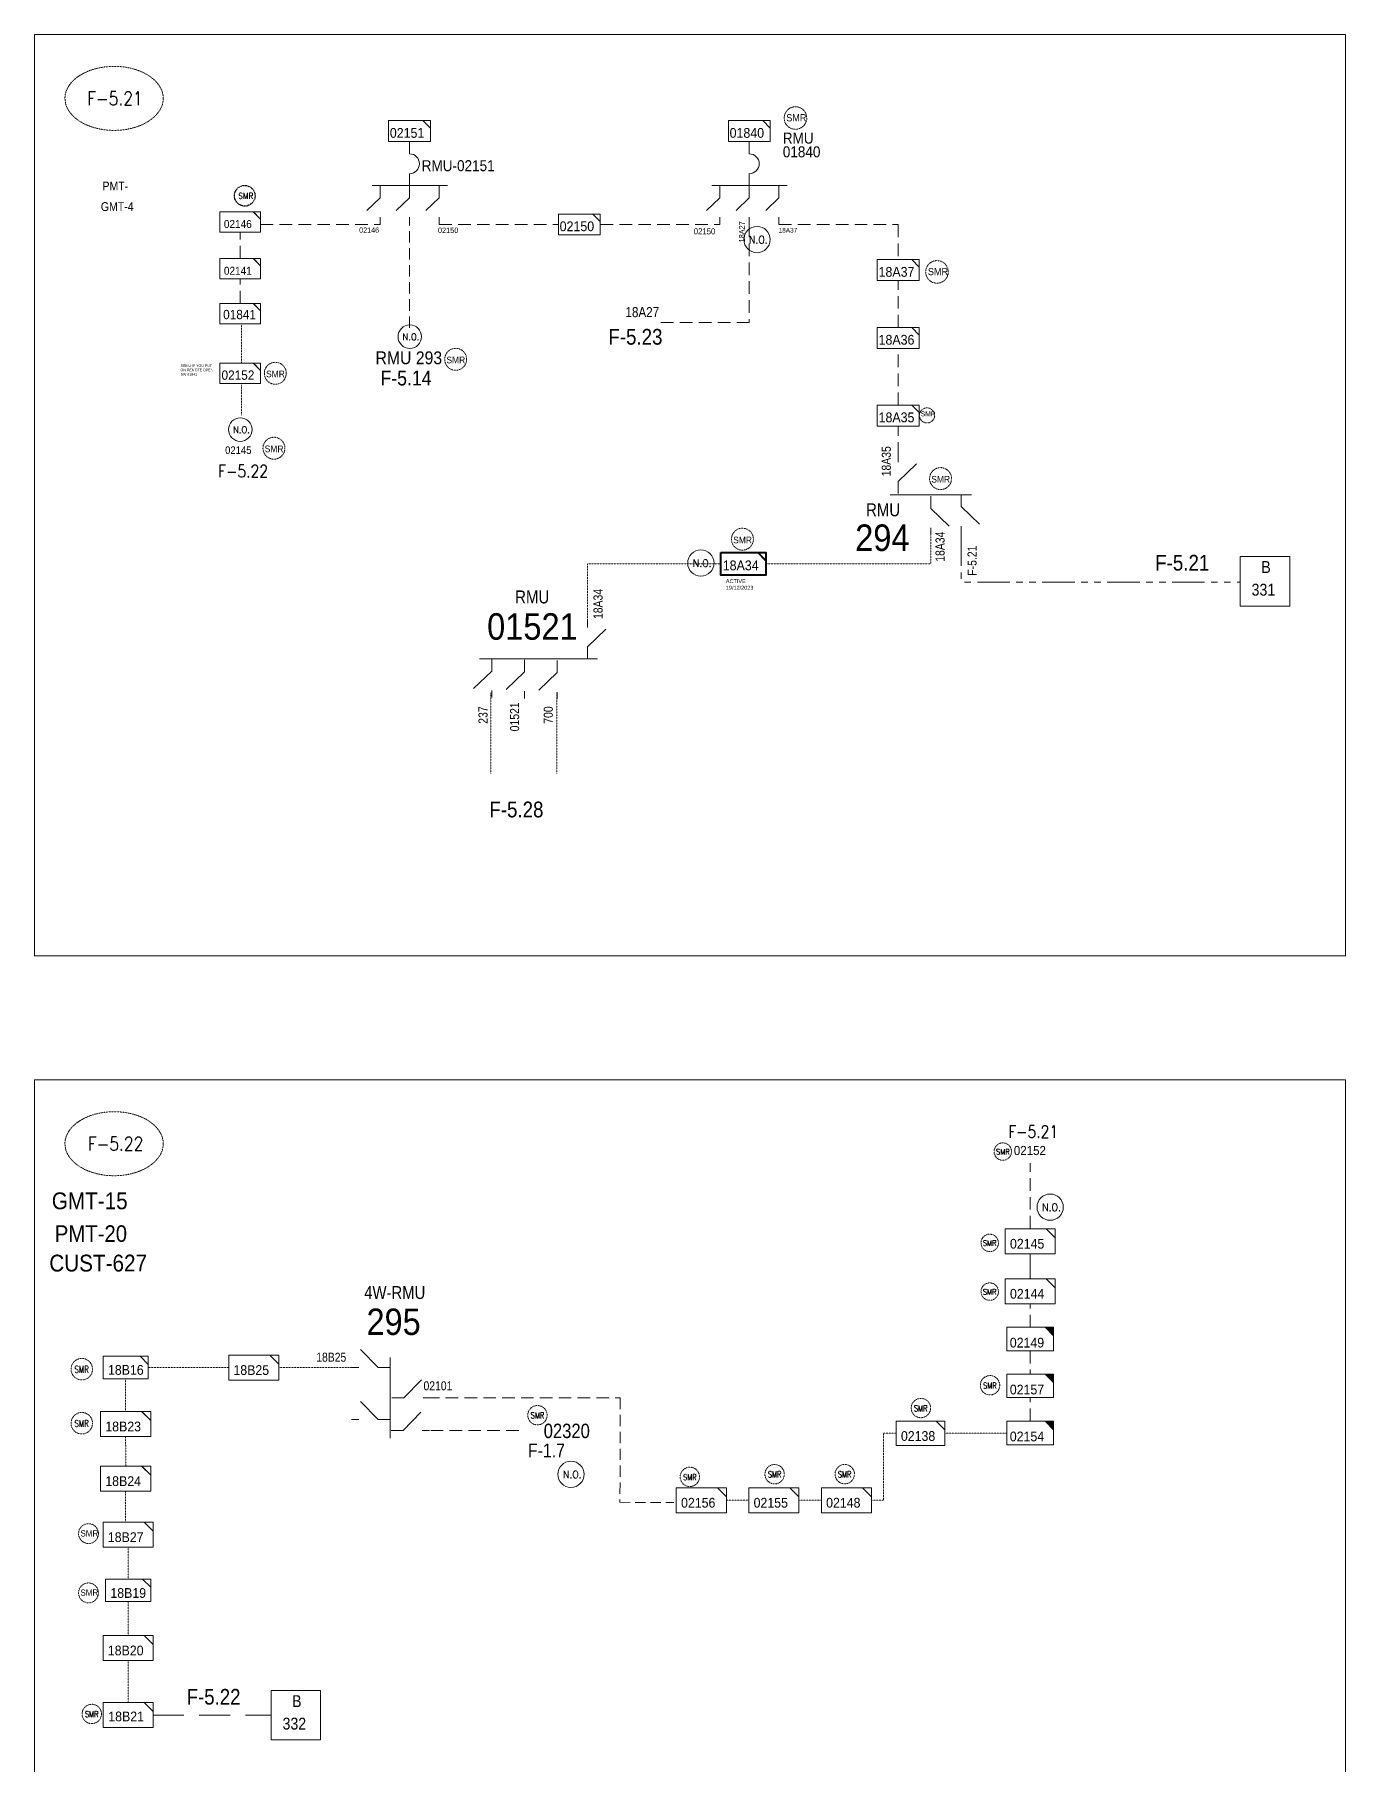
# Model space of a CAD drawing. Header units: metres. Extents: x 65984 to 144644, y -19036 to 23726.
# Drawn here: x 103067 to 103947, y -96 to 1066 of the extents above; entities that cross this region are included whole.
import ezdxf
from ezdxf.enums import TextEntityAlignment as Align

# ---------------------------------------------------------------- set-up
doc = ezdxf.new("R2010")
doc.units = ezdxf.units.M
doc.header["$MEASUREMENT"] = 0
for name, pattern in [('( Phantom )', [2.5, 1.25, -0.25, 0.25, -0.25, 0.25, -0.25]), ('DGN Style 3', [0.013877, 0, -0.013877]), ('DGN Style 4', [1.6, 0.8, -0.4, 0, -0.4]), ('HIDDEN2', [2381.25, 1587.5, -793.75])]:
    doc.linetypes.add(name, pattern=pattern)
doc.layers.get('0').update_dxf_attribs({"color": 95, "lineweight": 40})
for name, color, linetype, lineweight in [('d_eos', 111, 'Continuous', 40), ('d_eos no', 121, 'Continuous', 40), ('d_switch', 95, 'Continuous', 40), ('d_tf no', 6, 'Continuous', 40), ('d_ug cable', 95, 'Continuous', 40), ('d_ug main line', 95, 'Continuous', 40), ('FDR  1  05', 172, 'Continuous', 40), ('fedr no', 95, 'Continuous', 40), ('GRID STATION 01', 7, 'Continuous', 40), ('Level 37', 7, 'Continuous', 0), ('O H MAIN FEEDER', 4, 'Continuous', 100), ('SW N O', 114, 'Continuous', 30)]:
    doc.layers.add(name, color=color, linetype=linetype, lineweight=lineweight)
doc.styles.add('NASKHF', font='naskhf.shx', dxfattribs={"height": 8})
doc.styles.add('Style-Arial', font='arial.ttf')
doc.styles.add('Style-ENGINEERING', font='ENGINEERING.shx')
doc.styles.add('Style-msdefault', font='msdefault.shx')
doc.styles.add('Style-STANDARD', font='STANDARD.shx')

# ---------------------------------------------------------------- blocks, each defined once
blk = doc.blocks.new('TF_8')
at = {"color": 0, "linetype": 'ByBlock', "lineweight": -2}
blk.add_line((6.3, 4.95), (9.9, 1.35), dxfattribs=at)
blk.add_3dface([(-10.1, 4.95), (9.9, 4.95), (9.9, -5.05), (-10.1, -5.05)], dxfattribs=at)
blk = doc.blocks.new('exist.us-1000kva')
at = {"color": 0, "linetype": 'ByBlock', "lineweight": -2, "flags": 128}
blk.add_lwpolyline([(40, 12.9), (32.8, 20), (40, 20)], close=True, dxfattribs=at)
at = {"color": 0, "linetype": 'ByBlock', "lineweight": -2, "extrusion": (0, 0, -1)}
blk.add_solid([(-40, 12.9), (-32.8, 20), (-40, 20)], dxfattribs=at)
at = {"color": 0, "linetype": 'ByBlock', "lineweight": -2, "xscale": 2, "yscale": 2}
blk.add_blockref('TF_8', (20.2, 10.1), dxfattribs=at)
blk = doc.blocks.new('*U2916')
at = {"layer": 'FDR  1  05', "color": 2, "linetype": 'Continuous', "lineweight": 13, "flags": 128}
blk.add_lwpolyline([(5.48, 4.27), (8.55, 1.2), (8.55, 4.27)], close=True, dxfattribs=at)
at = {"layer": 'FDR  1  05', "color": 2, "linetype": 'Continuous', "lineweight": 13, "xscale": 0.8535245333131426, "yscale": 0.8535245333131426, "zscale": 0.4603086052944557, "rotation": 359.9999999999999}
blk.add_blockref('TF_8', (0.1, 0.05), dxfattribs=at)
blk = doc.blocks.new('*U2917')
at = {"layer": 'FDR  1  05', "color": 134, "linetype": 'Continuous', "lineweight": 13, "flags": 128}
blk.add_lwpolyline([(5.48, 4.27), (8.55, 1.2), (8.55, 4.27)], close=True, dxfattribs=at)
at = {"layer": 'FDR  1  05', "color": 134, "linetype": 'Continuous', "lineweight": 13, "xscale": 0.8535245333131426, "yscale": 0.8535245333131426, "zscale": 0.4603086052944557, "rotation": 359.9999999999999}
blk.add_blockref('TF_8', (0.1, 0.05), dxfattribs=at)
blk = doc.blocks.new('*U2918')
at = {"layer": 'd_tf no', "color": 2, "linetype": 'Continuous', "lineweight": 40, "flags": 128}
blk.add_lwpolyline([(20, 10), (20, 2.7), (12.8, 10)], close=True, dxfattribs=at)
at = {"layer": 'd_tf no', "color": 2, "linetype": 'Continuous', "lineweight": 40, "xscale": 2, "yscale": 2, "rotation": 359.9999999999999}
blk.add_blockref('TF_8', (0.2, 0.1), dxfattribs=at)
blk = doc.blocks.new('*U2565')
at = {"layer": 'FDR  1  05', "color": 2, "linetype": 'Continuous', "lineweight": 13, "flags": 128}
blk.add_lwpolyline([(5.48, 4.27), (8.55, 1.2), (8.55, 4.27)], close=True, dxfattribs=at)
at = {"layer": 'FDR  1  05', "color": 2, "linetype": 'Continuous', "lineweight": 13, "xscale": 0.8535245333131424, "yscale": 0.8535245333131424, "zscale": 0.3835905044119209, "rotation": 359.9999999999999}
blk.add_blockref('TF_8', (0.1, 0.05), dxfattribs=at)
blk = doc.blocks.new('*U3042')
at = {"layer": 'FDR  1  05', "color": 6, "linetype": 'Continuous', "lineweight": 13, "flags": 128}
blk.add_lwpolyline([(5.48, 4.27), (8.55, 1.2), (8.55, 4.27)], close=True, dxfattribs=at)
at = {"layer": 'FDR  1  05', "color": 6, "linetype": 'Continuous', "lineweight": 13, "xscale": 0.8535245333131426, "yscale": 0.8535245333131426, "zscale": 0.3835905044119209, "rotation": 359.9999999999999}
blk.add_blockref('TF_8', (0.1, 0.05), dxfattribs=at)
blk = doc.blocks.new('*U3043')
at = {"layer": 'd_tf no', "color": 2, "linetype": 'Continuous', "lineweight": 13, "flags": 128}
blk.add_lwpolyline([(5.48, 4.27), (8.55, 1.2), (8.55, 4.27)], close=True, dxfattribs=at)
at = {"layer": 'd_tf no', "color": 2, "linetype": 'Continuous', "lineweight": 13, "xscale": 0.8535245333131426, "yscale": 0.8535245333131426, "zscale": 0.3835905044119209, "rotation": 359.9999999999999}
blk.add_blockref('TF_8', (0.1, 0.05), dxfattribs=at)
blk = doc.blocks.new('*U3368')
at = {"layer": 'FDR  1  05', "color": 2, "linetype": 'Continuous', "lineweight": 13, "flags": 128}
blk.add_lwpolyline([(5.48, 4.27), (8.55, 1.2), (8.55, 4.27)], close=True, dxfattribs=at)
at = {"layer": 'FDR  1  05', "color": 2, "linetype": 'Continuous', "lineweight": 13, "xscale": 0.8535245333131426, "yscale": 0.8535245333131426, "zscale": 0.3835905044119209, "rotation": 359.9999999999999}
blk.add_blockref('TF_8', (0.1, 0.05), dxfattribs=at)
blk = doc.blocks.new('*U3482')
at = {"layer": 'SW N O', "color": 3, "lineweight": 13, "ltscale": 0.426762}
blk.add_circle((0, 0), 16.8, dxfattribs=at)
at = {"layer": 'SW N O', "color": 3, "lineweight": 13, "style": 'Style-STANDARD'}
blk.add_text('N.O.', height=9.6, dxfattribs=at).set_placement((1.7, -0.2), align=Align.MIDDLE_CENTER)
blk = doc.blocks.new('*U3879')
at = {"layer": 'd_eos', "color": 2, "linetype": 'Continuous', "lineweight": 13, "ltscale": 1.113253}
for p, q in [((1.6, 27.8), (1.6, 19.7)), ((1.6, 6.4), (1.6, -1.7)), ((-18.2, -9.9), (-27.1, -18.5)), ((-23.5, -1.7), (27.1, -1.7)), ((-18.2, -1.8), (-18.2, -9.9)), ((1.6, -9.9), (-7.3, -18.5)), ((1.6, -1.8), (1.6, -9.9)), ((21.5, -9.9), (12.6, -18.5)), ((21.5, -1.8), (21.5, -9.9)), ((-18.2, -22.9), (-18.2, -27.8)), ((1.6, -22.9), (1.6, -27.8)), ((21.5, -22.9), (21.5, -27.8))]:
    blk.add_line(p, q, dxfattribs=at)
at = {"layer": 'd_ug cable', "color": 2, "linetype": 'Continuous', "lineweight": 0}
blk.add_arc((1.6, 13), 6.66, 270, 90, dxfattribs=at)
blk = doc.blocks.new('*U3880')
at = {"layer": 'FDR  1  05', "color": 2, "linetype": 'Continuous', "lineweight": 13, "flags": 128}
blk.add_lwpolyline([(5.48, 4.27), (8.55, 1.2), (8.55, 4.27)], close=True, dxfattribs=at)
at = {"layer": 'FDR  1  05', "color": 2, "linetype": 'Continuous', "lineweight": 13, "xscale": 0.8535245333131426, "yscale": 0.8535245333131426, "zscale": 0.4603086052944557, "rotation": 359.9999999999999}
blk.add_blockref('TF_8', (0.1, 0.05), dxfattribs=at)
blk = doc.blocks.new('*U3881')
at = {"layer": 'd_eos', "color": 7, "linetype": 'Continuous', "lineweight": 13, "ltscale": 1.113253}
for p, q in [((1.6, 27.8), (1.6, 19.7)), ((1.6, 6.4), (1.6, -1.7)), ((-18.2, -9.9), (-27.1, -18.5)), ((-23.5, -1.7), (27.1, -1.7)), ((-18.2, -1.8), (-18.2, -9.9)), ((1.6, -9.9), (-7.3, -18.5)), ((1.6, -1.8), (1.6, -9.9)), ((21.5, -9.9), (12.6, -18.5)), ((21.5, -1.8), (21.5, -9.9)), ((-18.2, -22.9), (-18.2, -27.8)), ((1.6, -22.9), (1.6, -27.8)), ((21.5, -22.9), (21.5, -27.8))]:
    blk.add_line(p, q, dxfattribs=at)
at = {"layer": 'd_ug cable', "color": 2, "linetype": 'Continuous', "lineweight": 0}
blk.add_arc((1.6, 13), 6.66, 270, 90, dxfattribs=at)
blk = doc.blocks.new('*U3886')
at = {"layer": 'd_tf no', "color": 134, "linetype": 'Continuous', "lineweight": 13, "flags": 128}
blk.add_lwpolyline([(5.48, 4.27), (8.55, 1.2), (8.55, 4.27)], close=True, dxfattribs=at)
at = {"layer": 'd_tf no', "color": 134, "linetype": 'Continuous', "lineweight": 13, "xscale": 0.8535245333131423, "yscale": 0.8535245333131423, "zscale": 0.3835905044119209, "rotation": 359.9999999999999}
blk.add_blockref('TF_8', (0.1, 0.05), dxfattribs=at)
blk = doc.blocks.new('*U3903')
at = {"layer": 'SW N O', "color": 3, "lineweight": 13, "ltscale": 0.426762}
blk.add_circle((0, 0), 16.8, dxfattribs=at)
at = {"layer": 'SW N O', "color": 3, "lineweight": 13, "style": 'Style-STANDARD'}
blk.add_text('N.O.', height=9.6, dxfattribs=at).set_placement((1.7, -0.2), align=Align.MIDDLE_CENTER)
blk = doc.blocks.new('*U3522')
at = {"layer": 'SW N O', "color": 2, "linetype": 'DGN Style 4'}
blk.add_circle((0, 0), 16.8, dxfattribs=at)
at = {"layer": 'SW N O', "color": 1, "linetype": 'DGN Style 4', "style": 'Style-STANDARD'}
blk.add_text('SMR', height=9.6, dxfattribs=at).set_placement((1.7, -0.2), align=Align.MIDDLE_CENTER)
blk = doc.blocks.new('*U4348')
at = {"layer": 'd_tf no', "color": 2, "linetype": 'Continuous', "lineweight": 13, "flags": 128}
blk.add_lwpolyline([(5.48, 4.27), (8.55, 1.2), (8.55, 4.27)], close=True, dxfattribs=at)
at = {"layer": 'd_tf no', "color": 2, "linetype": 'Continuous', "lineweight": 13, "xscale": 0.8535245333131423, "yscale": 0.8535245333131423, "zscale": 0.3835905044119209, "rotation": 359.9999999999999}
blk.add_blockref('TF_8', (0.1, 0.05), dxfattribs=at)

msp = doc.modelspace()

# ---------------------------------------------------------------- linework, layer by layer
at = {"layer": 'd_eos', "color": 7, "linetype": 'Continuous', "lineweight": 13, "ltscale": 1.113253}
for p, q in [((103647, 778.4), (103647, 783.3)), ((103438.4, 667.5), (103438.4, 672.4)), ((103438.4, 654.5), (103450.6, 666.4)), ((103438.4, 646.4), (103438.4, 654.5)), ((103366, 646.4), (103445.2, 646.4)), ((103374.1, 646.3), (103374.1, 638.2)), ((103396.1, 645.8), (103396.1, 637.6)), ((103418, 645.2), (103418, 637.1)), ((103374.1, 638.2), (103361.9, 626.4)), ((103396.1, 637.6), (103383.8, 625.8)), ((103418, 637.1), (103405.8, 625.3)), ((103374.1, 625.2), (103374.1, 620.3)), ((103396.1, 624.7), (103396.1, 619.7)), ((103418, 624.1), (103418, 619.2))]:
    msp.add_line(p, q, dxfattribs=at)
at = {"layer": 'd_eos', "color": 2, "linetype": 'Continuous', "lineweight": 13, "ltscale": 1.113253}
for p, q in [((103647, 765.4), (103659.2, 777.2)), ((103641.6, 756.6), (103696.1, 756.6)), ((103647, 757.3), (103647, 765.4)), ((103668.9, 755.5), (103668.9, 747.3)), ((103689.3, 756.6), (103689.3, 748.5)), ((103668.9, 747.3), (103681.2, 735.5)), ((103689.4, 748.5), (103701.6, 736.7)), ((103668.9, 734.4), (103668.9, 729.4)), ((103689.3, 735.5), (103689.3, 730.6))]:
    msp.add_line(p, q, dxfattribs=at)
at = {"layer": 'd_eos', "color": 7, "linetype": 'Continuous', "lineweight": 13, "ltscale": 1.108243}
for p, q in [((103297.8, 170.5), (103286, 182.7)), ((103305.9, 123), (103305.9, 177.2)), ((103284.9, 170.5), (103280, 170.5)), ((103305.9, 170.5), (103297.8, 170.5)), ((103315.1, 150.2), (103326.9, 162.3)), ((103297.8, 135.6), (103286, 147.8)), ((103307, 150.2), (103315.1, 150.2)), ((103314.6, 128.3), (103326.4, 140.5)), ((103328, 150.2), (103332.9, 150.2)), ((103284.9, 135.6), (103280, 135.6)), ((103305.9, 135.6), (103297.8, 135.6)), ((103306.5, 128.3), (103314.6, 128.3)), ((103327.5, 128.3), (103332.4, 128.3))]:
    msp.add_line(p, q, dxfattribs=at)
at = {"layer": 'd_tf no', "color": 6, "linetype": 'Continuous', "lineweight": 13}
msp.add_line((103735.6, 230.1), (103735.6, 246.9), dxfattribs=at)
at = {"layer": 'd_ug cable', "color": 134, "linetype": 'HIDDEN2', "lineweight": 13, "ltscale": 0.005339}
for p, q in [((103205.3, 915.2), (103205.3, 932.9)), ((103205.3, 884.9), (103205.3, 901.5)), ((103647, 868.8), (103647, 900.4)), ((103647, 816.8), (103647, 854.7))]:
    msp.add_line(p, q, dxfattribs=at)
at = {"layer": 'd_ug cable', "color": 6, "linetype": 'DGN Style 3', "lineweight": 13}
for p, q in [((103206.2, 844.8), (103206.2, 870.7)), ((103206.2, 810), (103206.2, 830.4)), ((103128.3, 141), (103128.3, 163)), ((103128.5, 104.4), (103128.3, 124.2)), ((103678.3, 126.5), (103719.6, 126.5)), ((103128.3, 66.7), (103128.3, 87.5)), ((103130, 28.4), (103130, 49.9)), ((103130, -9.4), (103130, 13.3)), ((103130, -54.5), (103130, -26.2))]:
    msp.add_line(p, q, dxfattribs=at)
at = {"layer": 'd_ug cable', "color": 6, "linetype": 'HIDDEN2', "lineweight": 13, "ltscale": 0.005339}
for p, q in [((103735.6, 263.8), (103735.6, 307.8)), ((103735.6, 197.5), (103735.6, 213.3)), ((103735.6, 181.8), (103735.6, 166)), ((103735.6, 134.5), (103735.6, 150.3))]:
    msp.add_line(p, q, dxfattribs=at)
at = {"layer": 'd_ug cable', "color": 134, "linetype": 'HIDDEN2', "lineweight": 13, "ltscale": 0.004805}
msp.add_lwpolyline([(103319, 868.7), (103319, 868.7), (103319, 868.7), (103319, 940.8)], dxfattribs=at)
at = {"layer": 'd_ug cable', "color": 134, "linetype": 'HIDDEN2', "lineweight": 13, "ltscale": 0.005339}
for points in [[(103218.9, 938), (103218.9, 938), (103218.9, 938), (103299.1, 938)], [(103338.8, 938), (103338.8, 938), (103338.8, 938), (103418.9, 938)], [(103447.1, 938), (103447.1, 938), (103447.1, 938), (103527.2, 938)], [(103547, 938), (103547, 938), (103547, 938), (103547, 872.3)], [(103566.9, 938), (103566.9, 938), (103566.9, 938), (103647, 938)], [(103647, 938), (103647, 938), (103647, 938), (103647, 914.4)], [(103487.7, 872.3), (103487.7, 872.3), (103487.7, 872.3), (103547, 872.3)], [(103647, 783.3), (103647, 802.7)]]:
    msp.add_lwpolyline(points, dxfattribs=at)
at = {"layer": 'd_ug cable', "color": 134, "linetype": 'DGN Style 3', "lineweight": 13, "flags": 128}
for points in [[(103668.9, 729.4), (103668.9, 710.2), (103558.2, 710.2)], [(103438.4, 671.8), (103438.4, 710.2), (103527.8, 710.2)], [(103373.4, 569.4), (103373.4, 623.6), (103373.4, 623.6)], [(103417.9, 569.4), (103417.9, 623.6), (103417.9, 623.6)]]:
    msp.add_lwpolyline(points, dxfattribs=at)
at = {"layer": 'd_ug cable', "color": 6, "linetype": 'DGN Style 3', "lineweight": 13, "flags": 128}
for points in [[(103143.2, 170.5), (103197.5, 170.5)], [(103231, 170.5), (103280, 170.5)], [(103645.5, 126.5), (103637.1, 126.5), (103637.1, 81.4), (103629, 81.4)], [(103546.7, 81.4), (103531.6, 81.4)], [(103595.4, 81.4), (103580.3, 81.4)]]:
    msp.add_lwpolyline(points, dxfattribs=at)
at = {"layer": 'd_ug cable', "color": 6, "linetype": 'HIDDEN2', "lineweight": 13, "ltscale": 0.005315}
for points in [[(103330.5, 150.2), (103460.3, 150.2)], [(103392.2, 128.2), (103392.2, 128.2), (103392.2, 128.2), (103332.4, 128.3)]]:
    msp.add_lwpolyline(points, dxfattribs=at)
at = {"layer": 'd_ug cable', "color": 6, "linetype": 'HIDDEN2', "lineweight": 13, "ltscale": 0.004783}
msp.add_lwpolyline([(103460.3, 150.2), (103460.3, 150.2), (103460.3, 150.2), (103460.2, 80)], dxfattribs=at)
at = {"layer": 'd_ug cable', "color": 6, "linetype": 'HIDDEN2', "lineweight": 13, "ltscale": 0.004305}
msp.add_lwpolyline([(103460.2, 80), (103460.2, 80), (103460.2, 80), (103496.4, 79.9)], dxfattribs=at)
at = {"layer": 'd_ug cable', "color": 2, "linetype": 'DGN Style 3', "lineweight": 13}
for centre, radius in [((103578, 1009.5), 7.58), ((103673, 906.2), 7.58), ((103349.9, 847.5), 7.37), ((103228.8, 838.1), 7.37), ((103666.3, 809.8), 5.07), ((103227.9, 787.8), 7.37), ((103675.4, 767.4), 7.37), ((103542.4, 726.7), 7.37), ((103103.4, 59), 6.67), ((103103.4, 19.2), 6.67)]:
    msp.add_circle(centre, radius, dxfattribs=at)
at = {"layer": 'd_ug cable', "color": 1, "linetype": 'DGN Style 3', "lineweight": 13}
for centre, radius in [((103717.2, 315.5), 5.85), ((103708.4, 254.2), 5.85), ((103708.4, 221.5), 5.85), ((103098.9, 169.4), 7.22), ((103708.6, 158.6), 6.5), ((103098.9, 133.1), 7.22), ((103404.8, 138.5), 6.5), ((103404.8, 138.5), 6.5), ((103662.2, 143.3), 6.5), ((103564, 98.9), 6.5), ((103611.1, 98.9), 6.5), ((103507.1, 97.1), 6.5), ((103105.6, -62.1), 6.5)]:
    msp.add_circle(centre, radius, dxfattribs=at)
at = {"layer": 'd_ug main line', "color": 134, "linetype": '( Phantom )', "lineweight": 13, "ltscale": 17.439786, "flags": 128}
msp.add_lwpolyline([(103689.3, 730.6), (103689.3, 697.8), (103876.5, 697.8)], dxfattribs=at)
at = {"layer": 'd_ug main line', "color": 6, "linetype": 'HIDDEN2', "lineweight": 13, "ltscale": 0.013021}
msp.add_lwpolyline([(103146.8, -62.9), (103226, -62.9)], dxfattribs=at)
at = {"layer": 'fedr no', "color": 82, "linetype": 'DGN Style 3', "lineweight": 13, "true_color": 0x1dc70e}
for centre in [(103120.6, 1022.7), (103120.6, 320.8)]:
    msp.add_ellipse(centre, major_axis=(33, 0), ratio=0.651175, dxfattribs=at)
at = {"layer": 'GRID STATION 01', "color": 134, "lineweight": 13, "ltscale": 0.379284, "flags": 128}
msp.add_lwpolyline([(103909.9, 681.8), (103909.9, 715.1), (103876.5, 715.1), (103876.5, 681.8)], close=True, dxfattribs=at)
at = {"layer": 'GRID STATION 01', "color": 6, "lineweight": 13, "ltscale": 0.379284, "flags": 128}
msp.add_lwpolyline([(103259.2, -79.5), (103259.2, -46.3), (103226, -46.3), (103226, -79.5)], close=True, dxfattribs=at)
at = {"layer": 'O H MAIN FEEDER', "color": 140, "linetype": 'Continuous', "lineweight": 13, "flags": 128}
for points in [[(103067.2, 1065.5), (103947.2, 1065.5), (103947.2, 447), (103067.2, 447)], [(103067.2, 363.6), (103947.2, 363.6), (103947.2, -254.9), (103067.2, -254.9)]]:
    msp.add_lwpolyline(points, close=True, dxfattribs=at)

# ---------------------------------------------------------------- block references
at = {"layer": 'd_eos', "color": 7, "linetype": 'Continuous', "lineweight": 13, "ltscale": 1.113253}
msp.add_blockref('*U3881', (103317.3, 965.8), dxfattribs=at)
at = {"layer": 'd_eos', "color": 2, "linetype": 'Continuous', "lineweight": 13, "ltscale": 1.113253}
msp.add_blockref('*U3879', (103545.4, 965.8), dxfattribs=at)
at = {"layer": 'd_tf no', "color": 2, "linetype": 'Continuous', "lineweight": 13}
for name, p, xscale, yscale, zscale in [('*U3043', (103205.3, 939.7), 1.599263318611031, 1.599263318611031, 1.599263318611031), ('*U4348', (103205.3, 838), 1.599263318611031, 1.599263318611031, 1.599263318611031), ('*U3043', (103735.6, 255.3), 1.970943960251188, 1.970943960251188, 1.970943960251188), ('*U3043', (103735.6, 221.7), 1.970943960251188, 1.970943960251188, 1.970943960251188)]:
    msp.add_blockref(name, p, dxfattribs=dict(at, xscale=xscale, yscale=yscale, zscale=zscale))
at = {"layer": 'd_tf no', "color": 134, "linetype": 'Continuous', "lineweight": 13, "xscale": 1.599263318611031, "yscale": 1.599263318611031, "zscale": 1.599263318611031}
for p in [(103205.3, 908.3), (103205.3, 878.1)]:
    msp.add_blockref('*U3886', p, dxfattribs=at)
at = {"layer": 'd_tf no', "color": 2, "linetype": 'Continuous', "lineweight": 40, "xscale": 0.7594533268740347, "yscale": 0.7594533268740347, "zscale": 0.7594533268740347}
msp.add_blockref('*U2918', (103543, 710.2), dxfattribs=at)
at = {"layer": 'd_tf no', "color": 6, "linetype": 'Continuous', "lineweight": 13, "xscale": 0.7879640338266024, "yscale": 0.7879640338266024, "zscale": 0.7560353878803824, "rotation": 359.9999999999999}
for p in [(103719.8, 181.8), (103719.8, 118.7)]:
    msp.add_blockref('exist.us-1000kva', p, dxfattribs=at)
at = {"layer": 'd_tf no', "color": 2, "linetype": 'Continuous', "lineweight": 13, "xscale": 0.7879640338266024, "yscale": 0.7879640338266024, "zscale": 0.7560353878803824, "rotation": 359.9999999999999}
msp.add_blockref('exist.us-1000kva', (103719.8, 150.3), dxfattribs=at)
at = {"layer": 'FDR  1  05', "color": 134, "linetype": 'Continuous', "lineweight": 13, "xscale": 1.649878620861799, "yscale": 1.649878620861799, "zscale": 1.649878620861799}
for p in [(103318.9, 1000.7), (103432.9, 938), (103647, 861.8)]:
    msp.add_blockref('*U2917', p, dxfattribs=at)
at = {"layer": 'FDR  1  05', "color": 2, "linetype": 'Continuous', "lineweight": 13}
for name, p, xscale, yscale, zscale in [('*U3880', (103547, 1000.7), 1.649878620861799, 1.649878620861799, 1.649878620861799), ('*U2916', (103647, 907.4), 1.649878620861799, 1.649878620861799, 1.649878620861799), ('*U2916', (103647, 809.7), 1.649878620861799, 1.649878620861799, 1.649878620861799), ('*U2565', (103128.3, 132.6), 1.970943960251188, 1.970943960251188, 1.970943960251188), ('*U2565', (103514.8, 81.4), 1.970943960251188, 1.970943960251188, 1.970943960251188), ('*U3368', (103563.5, 81.4), 1.970943960251188, 1.970943960251188, 1.970943960251188), ('*U2565', (103612.2, 81.4), 1.970943960251188, 1.970943960251188, 1.970943960251188), ('*U2565', (103130, 58.3), 1.970943960251188, 1.970943960251188, 1.970943960251188), ('*U2565', (103130, -62.9), 1.970943960251188, 1.970943960251188, 1.970943960251188)]:
    msp.add_blockref(name, p, dxfattribs=dict(at, xscale=xscale, yscale=yscale, zscale=zscale))
at = {"layer": 'FDR  1  05', "color": 2, "linetype": 'Continuous', "lineweight": 13, "zscale": 0.7560353878803824, "rotation": 359.9999999999999}
for p, xscale, yscale in [((103128.5, 170.6), 1.512070775760765, 1.512070775760765), ((103662.1, 126.5), 1.638127737244032, 1.638127737244032), ((103130.2, 21), 1.512070775760765, 1.512070775760765)]:
    msp.add_blockref('TF_8', p, dxfattribs=dict(at, xscale=xscale, yscale=yscale))
at = {"layer": 'FDR  1  05', "color": 6, "linetype": 'Continuous', "lineweight": 13, "xscale": 1.970943960251188, "yscale": 1.970943960251188, "zscale": 1.970943960251188}
for p in [(103214.3, 170.5), (103128.3, 95.9), (103130, -17.8)]:
    msp.add_blockref('*U3042', p, dxfattribs=at)
at = {"layer": 'SW N O', "color": 1, "linetype": 'DGN Style 4', "xscale": 0.4122611969812636, "yscale": 0.4122611969812636, "zscale": 0.4122611969812636}
msp.add_blockref('*U3522', (103208.3, 957.3), dxfattribs=at)
at = {"layer": 'SW N O', "color": 3, "lineweight": 13}
for name, p, xscale, yscale, zscale in [('*U3482', (103552.2, 927.9), 0.5250967652358185, 0.5250967652358185, 0.5250967652358185), ('*U3903', (103319.1, 862.7), 0.4696302812399465, 0.4696302812399465, 0.4696302812399465), ('*U3903', (103205.3, 800.3), 0.4696302812399465, 0.4696302812399465, 0.4696302812399465), ('*U3482', (103514.5, 710.7), 0.5250967652358185, 0.5250967652358185, 0.5250967652358185), ('*U3482', (103749, 278.2), 0.5250967652358185, 0.5250967652358185, 0.5250967652358185), ('*U3482', (103427.3, 98.8), 0.5250967652358185, 0.5250967652358185, 0.5250967652358185)]:
    msp.add_blockref(name, p, dxfattribs=dict(at, xscale=xscale, yscale=yscale, zscale=zscale))

# ---------------------------------------------------------------- texts
at = {"layer": 'd_eos no', "color": 2, "linetype": 'Continuous', "lineweight": 13, "ltscale": 0.582425, "style": 'Style-Arial', "width": 0.88}
for s, p in [('RMU', (103569.5, 999.7)), ('01840', (103569.5, 990.5))]:
    msp.add_text(s, height=7.39, dxfattribs=at).set_placement(p, align=Align.TOP_LEFT)
at = {"layer": 'd_eos no', "color": 7, "linetype": 'Continuous', "lineweight": 13, "ltscale": 0.582425, "style": 'Style-Arial', "width": 0.88}
msp.add_text('RMU-02151', height=7.39, dxfattribs=at).set_placement((103327.1, 981.2), align=Align.TOP_LEFT)
at = {"layer": 'd_eos no', "color": 2, "linetype": 'Continuous', "lineweight": 13, "ltscale": 0.731099, "style": 'Style-Arial', "width": 0.88}
msp.add_text('RMU 293', height=8.61, dxfattribs=at).set_placement((103296.1, 844.2))
at = {"layer": 'd_eos no', "color": 2, "linetype": 'Continuous', "lineweight": 13, "style": 'Style-Arial', "width": 0.88}
msp.add_text('294', height=17.8, dxfattribs=at).set_placement((103654.6, 736.6), align=Align.TOP_RIGHT)
at = {"layer": 'd_eos no', "color": 7, "linetype": 'Continuous', "lineweight": 13, "style": 'Style-Arial', "width": 0.88}
msp.add_text('01521', height=17.8, dxfattribs=at).set_placement((103371, 677), align=Align.TOP_LEFT)
for s, height, p in [('GMT-15', 11.3, (103129.7, 288.1)), ('PMT-20', 11.1, (103129.3, 266)), ('CUST-627', 11.3, (103142.7, 246.3)), ('295', 17.72, (103326.4, 210.1))]:
    msp.add_text(s, height=height, dxfattribs=at).set_placement(p, align=Align.TOP_RIGHT)
at = {"layer": 'd_switch', "color": 7, "linetype": 'Continuous', "lineweight": 13, "ltscale": 0.816685, "style": 'Style-ENGINEERING', "width": 0.857143}
msp.add_text('18A27', height=3.94, rotation=90, dxfattribs=at).set_placement((103540.1, 926), align=Align.TOP_LEFT)
at = {"layer": 'd_switch', "color": 7, "linetype": 'Continuous', "lineweight": 13, "ltscale": 1.190559, "style": 'Style-ENGINEERING', "width": 0.857143}
msp.add_text('18A27', height=6.81, dxfattribs=at).set_placement((103463.9, 882.6), align=Align.TOP_LEFT)
at = {"layer": 'd_switch', "color": 2, "linetype": 'Continuous', "lineweight": 13, "style": 'Style-ENGINEERING', "width": 0.857143}
msp.add_text('18A35', height=6.1, rotation=89.9996, dxfattribs=at).set_placement((103635.9, 768.9), align=Align.TOP_LEFT)
at = {"layer": 'd_switch', "color": 7, "linetype": 'Continuous', "lineweight": 13, "style": 'Style-ENGINEERING', "width": 0.857143}
msp.add_text('18A34', height=6.1, rotation=90, dxfattribs=at).set_placement((103672, 731.8), align=Align.TOP_RIGHT)
for s, p in [('F-5.21', (103693.5, 702.2)), ('18A34', (103442.4, 673.1)), ('01521', (103386.4, 597.7)), ('237', (103365.2, 602.8)), ('700', (103409, 602.8))]:
    msp.add_text(s, height=6.1, rotation=90, dxfattribs=at).set_placement(p, align=Align.TOP_LEFT)
at = {"layer": 'd_switch', "color": 134, "linetype": 'Continuous', "lineweight": 13, "style": 'Style-ENGINEERING', "width": 0.857143}
msp.add_text('18B25', height=6.08, dxfattribs=at).set_placement((103256.3, 174.4))
msp.add_text('02101', height=6.08, rotation=0.0004, dxfattribs=at).set_placement((103328.3, 155.2))
at = {"layer": 'd_switch', "color": 134, "linetype": 'Continuous', "lineweight": 13, "ltscale": 1.400131, "style": 'Style-ENGINEERING', "width": 0.857143}
msp.add_text('02320', height=9.72, dxfattribs=at).set_placement((103409, 123.1))
at = {"layer": 'd_switch', "color": 2, "linetype": 'Continuous', "lineweight": 13, "style": 'Style-ENGINEERING', "width": 0.857143}
msp.add_text('F-1.7', height=9.29, dxfattribs=at).set_placement((103398.4, 110.2))
at = {"layer": 'd_tf no', "color": 1, "linetype": 'Continuous', "lineweight": 40, "style": 'Style-msdefault', "width": 0.945946}
for height, p in [(4.83, (103571.8, 1012.1)), (4.83, (103666.9, 908.8)), (4.48, (103343.7, 849.3)), (4.48, (103222.6, 839.9)), (3.28, (103662.1, 812.5)), (4.48, (103221.7, 789.6)), (4.48, (103669.2, 769.2)), (4.48, (103536.2, 728.4)), (4.26, (103098, 61.3)), (4.26, (103098, 21.5))]:
    msp.add_text('SMR', height=height, dxfattribs=at).set_placement(p, align=Align.TOP_LEFT)
at = {"layer": 'd_tf no', "color": 134, "linetype": 'Continuous', "lineweight": 13, "style": 'Style-msdefault', "width": 0.945946}
for s, height, p in [('02151', 6.58, (103305.7, 1002.8)), ('02150', 6.58, (103419.7, 940.1)), ('02141', 5.32, (103194.3, 909.6)), ('01841', 6.27, (103193.8, 880.7)), ('18A36', 6.58, (103633.8, 863.9))]:
    msp.add_text(s, height=height, dxfattribs=at).set_placement(p, align=Align.TOP_LEFT)
at = {"layer": 'd_tf no', "color": 2, "linetype": 'Continuous', "lineweight": 13, "style": 'Style-msdefault', "width": 0.945946}
for s, height, p in [('01840', 6.58, (103533.8, 1002.8)), ('02146', 5.32, (103194.3, 941)), ('18A37', 6.58, (103633.8, 909.5)), ('02152', 6.27, (103192.7, 840)), ('02145', 5.03, (103195.1, 789)), ('02152', 6.12, (103724.6, 319.3)), ('02145', 6.55, (103722, 256.9)), ('02144', 6.55, (103722, 223.3)), ('18B16', 6.55, (103116.5, 172.2)), ('02157', 6.55, (103721.9, 159)), ('18B23', 6.55, (103114.7, 134.2)), ('02138', 6.55, (103648.8, 127.8)), ('02155', 6.55, (103549.9, 83)), ('02148', 6.55, (103598.6, 83)), ('18B27', 6.55, (103116.4, 59.9)), ('18B19', 6.55, (103118.1, 22.4)), ('18B21', 6.55, (103116.7, -60.5))]:
    msp.add_text(s, height=height, dxfattribs=at).set_placement(p, align=Align.TOP_LEFT)
at = {"layer": 'd_tf no', "color": 7, "linetype": 'Continuous', "lineweight": 13, "style": 'Style-msdefault', "width": 0.945946}
for s, height, p in [('02146', 3.5, (103285.1, 936)), ('02150', 3.58, (103338, 935.9)), ('02150', 4.12, (103509.7, 935.5)), ('18A37', 3.14, (103566.7, 935.7))]:
    msp.add_text(s, height=height, dxfattribs=at).set_placement(p, align=Align.TOP_LEFT)
at = {"layer": 'd_tf no', "color": 4, "linetype": 'Continuous', "lineweight": 13, "style": 'Style-msdefault', "width": 0.945946}
msp.add_text('18A35', height=6.58, dxfattribs=at).set_placement((103633.8, 811.8), align=Align.TOP_LEFT)
at = {"layer": 'd_tf no', "color": 121, "linetype": 'Continuous', "lineweight": 40, "style": 'Style-msdefault', "width": 0.945946}
msp.add_text('18A34', height=6.58, dxfattribs=at).set_placement((103529.2, 712.4), align=Align.TOP_LEFT)
at = {"layer": 'd_tf no', "color": 6, "linetype": 'Continuous', "lineweight": 13, "style": 'Style-msdefault', "width": 0.945946}
for s, p in [('02149', (103721.9, 190.5)), ('18B25', (103200.7, 172.1)), ('02154', (103721.9, 127.5)), ('18B24', (103114.7, 97.5)), ('18B20', (103116.4, -16.2))]:
    msp.add_text(s, height=6.55, dxfattribs=at).set_placement(p, align=Align.TOP_LEFT)
at = {"layer": 'd_tf no', "color": 121, "linetype": 'Continuous', "lineweight": 13, "style": 'Style-msdefault', "width": 0.945946}
msp.add_text('02156', height=6.55, dxfattribs=at).set_placement((103501.2, 83), align=Align.TOP_LEFT)
at = {"layer": 'd_tf no', "color": 1, "linetype": 'Continuous', "lineweight": 13, "insert": (103165.2, 844.1), "char_height": 1.735, "attachment_point": 1, "style": 'NASKHF'}
msp.add_mtext('\\Fmsdefault;\\H1x;\\W0.945946;SRMU IF YOU PUT\\PON REMOTE OPEN\\PSW 01841', dxfattribs=at)
at = {"layer": 'd_tf no', "color": 121, "linetype": 'Continuous', "lineweight": 40, "insert": (103531.3, 699.9), "char_height": 2.682, "attachment_point": 1, "style": 'NASKHF'}
msp.add_mtext('\\Fmsdefault;\\H1x;\\W0.945946;ACTIVE\\P19/12/2023', dxfattribs=at)
at = {"layer": 'fedr no', "color": 6, "linetype": 'Continuous', "lineweight": 13, "style": 'Style-STANDARD', "width": 0.909091}
for s, p in [('F-5.21', (103121.2, 1022.7)), ('F-5.22', (103121.6, 320.8))]:
    msp.add_text(s, height=9.19, dxfattribs=at).set_placement(p, align=Align.MIDDLE_CENTER)
at = {"layer": 'fedr no', "color": 55, "linetype": 'Continuous', "lineweight": 13, "style": 'Style-STANDARD', "width": 0.909091}
msp.add_text('F-5.22', height=8.27, dxfattribs=at).set_placement((103207.2, 772.4), align=Align.MIDDLE_CENTER)
at = {"layer": 'fedr no', "color": 2, "linetype": 'Continuous', "lineweight": 13, "style": 'Style-STANDARD', "width": 0.909091}
msp.add_text('F-5.21', height=8.27, dxfattribs=at).set_placement((103737.6, 328.9), align=Align.MIDDLE_CENTER)
at = {"layer": 'GRID STATION 01', "linetype": 'Continuous', "lineweight": 13, "style": 'Style-msdefault', "width": 0.888889}
for s, height, p in [('PMT-', 5.94, (103112.8, 966.8)), ('GMT-4', 5.94, (103111.7, 953)), ('F-5.21', 10.57, (103819.5, 716.2)), ('F-5.22', 10.52, (103169.3, -45.3))]:
    msp.add_text(s, height=height, dxfattribs=at).set_placement(p, align=Align.TOP_LEFT)
at = {"layer": 'GRID STATION 01', "color": 2, "linetype": 'Continuous', "lineweight": 13, "style": 'Style-msdefault', "width": 0.888889}
for s, p in [('F-5.23', (103452.4, 867.9)), ('F-5.28', (103372.5, 550.5))]:
    msp.add_text(s, height=10.57, dxfattribs=at).set_placement(p, align=Align.TOP_LEFT)
at = {"layer": 'GRID STATION 01', "color": 55, "linetype": 'Continuous', "lineweight": 13, "style": 'Style-msdefault', "width": 0.888889}
msp.add_text('F-5.14', height=9.98, dxfattribs=at).set_placement((103299.4, 839.9), align=Align.TOP_LEFT)
at = {"layer": 'GRID STATION 01', "color": 134, "linetype": 'Continuous', "lineweight": 13, "style": 'Style-msdefault', "width": 0.888889}
for s, p in [('B', (103890.7, 712)), ('331', (103884.2, 696.8))]:
    msp.add_text(s, height=8.01, dxfattribs=at).set_placement(p, align=Align.TOP_LEFT)
at = {"layer": 'GRID STATION 01', "color": 6, "linetype": 'Continuous', "lineweight": 13, "style": 'Style-msdefault', "width": 0.888889}
for s, p in [('B', (103240.1, -49.5)), ('332', (103233.7, -64.6))]:
    msp.add_text(s, height=7.97, dxfattribs=at).set_placement(p, align=Align.TOP_LEFT)
at = {"layer": 'Level 37', "color": 2, "linetype": 'Continuous', "lineweight": 13, "style": 'Style-msdefault', "width": 0.86}
msp.add_text('RMU', height=8.72, rotation=359.9996, dxfattribs=at).set_placement((103625.4, 750.8), align=Align.TOP_LEFT)
at = {"layer": 'Level 37', "color": 7, "linetype": 'Continuous', "lineweight": 13, "style": 'Style-msdefault', "width": 0.86}
msp.add_text('RMU', height=8.72, rotation=0.0004, dxfattribs=at).set_placement((103412.7, 692.3), align=Align.TOP_RIGHT)
at = {"layer": 'Level 37', "color": 2, "linetype": 'Continuous', "lineweight": 13, "ltscale": 0.9, "style": 'Style-STANDARD', "width": 0.854701}
for p in [(103717.2, 315.4), (103708.4, 254.1), (103708.4, 221.3)]:
    msp.add_text('SMR', height=3.64, dxfattribs=at).set_placement(p, align=Align.MIDDLE_CENTER)
at = {"layer": 'Level 37', "color": 7, "linetype": 'Continuous', "lineweight": 13, "style": 'Style-msdefault', "width": 0.86}
msp.add_text('4W-RMU', height=8.68, rotation=359.9996, dxfattribs=at).set_placement((103288.5, 225.2), align=Align.TOP_LEFT)
at = {"layer": 'Level 37', "color": 2, "linetype": 'Continuous', "lineweight": 13, "style": 'Style-STANDARD', "width": 0.854701}
for height, p in [(4.49, (103098.8, 169.3)), (4.04, (103708.5, 158.4)), (4.04, (103404.8, 138.4)), (4.04, (103404.8, 138.4)), (4.04, (103662.1, 143.1)), (4.49, (103098.8, 133)), (4.04, (103507.1, 96.9)), (4.04, (103564, 98.8)), (4.04, (103611, 98.8)), (4.04, (103105.6, -62.2))]:
    msp.add_text('SMR', height=height, dxfattribs=at).set_placement(p, align=Align.MIDDLE_CENTER)

doc.saveas('drawing.dxf')
